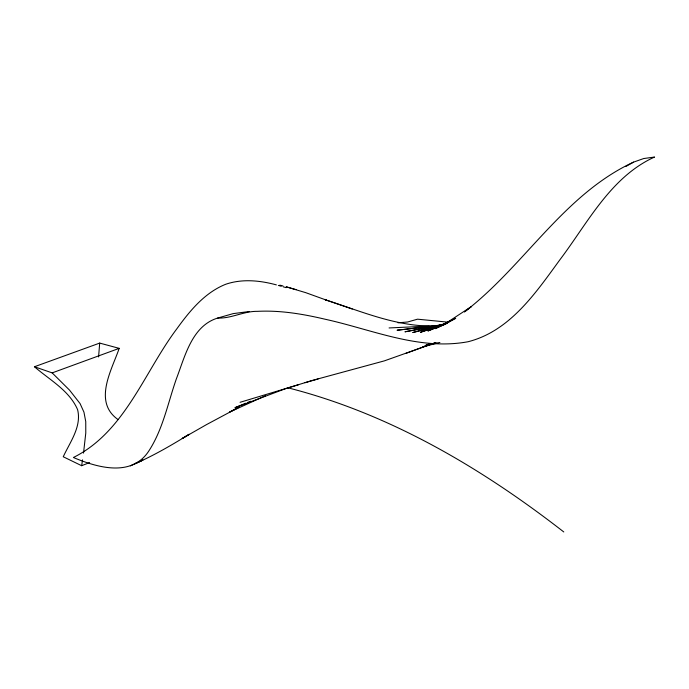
<?xml version="1.0" encoding="UTF-8"?>
<svg xmlns="http://www.w3.org/2000/svg" width="689" height="689" viewBox="0 0 689 689"><rect width="100%" height="100%" fill="white"/><g stroke="black" fill="none" stroke-linecap="round" stroke-linejoin="round"><path stroke-width="1.03" d="M98.579 356.945L99.698 343.088L119.197 348.358C111.661 370.251 92.834 401.799 118.095 419.61M83.524 453.104L85.78 433.045L85.755 421.651L83.955 412.16L80.062 403.565L69.537 390.129L52.175 372.887L34.45 366.746L99.698 343.088M34.45 366.746C49.582 379.897 69.365 390.465 77.607 409.662C81.802 426.655 69.985 442.114 63.25 456.755L81.655 465.712L82.534 459.873M625.75 166.531L633.561 162.122L643.715 158.539L654.55 157.049C610.721 176.909 587.795 222.805 560.14 259.443C535.982 292.498 510.213 331.021 468.132 341.718C419.317 350.847 371.914 329.463 325.105 319.231C303.005 314.02 280.363 310.179 257.574 311.342C243.768 311.075 231.332 318.654 217.646 318.06C191.878 326 184.996 356.402 176.418 378.7C167.789 403.229 162.94 429.764 148.342 451.717C130.91 477.382 96.899 467.426 73.396 457.496C124.89 431.908 144.225 372.129 176.935 328.679C189.845 310.825 204.659 292.696 225.682 284.273C242.097 278.649 259.917 280.406 276.375 284.884M238.291 407.604L206.536 424.596L182.206 438.488L189.208 434.285C171.742 445.068 153.94 455.481 135.096 463.688L142.89 460.054L130.324 465.876M455.722 318.396L442.622 325.432L471.371 306.571L464.438 311.928C524.243 266.195 563.533 194.505 633.561 162.122M239.126 406.984L229.678 412.022L265.498 395.71M455.308 318.223L435.319 328.644L446.024 323.718M450.606 321.083L427.938 330.978L442.717 325.242M245.749 403.246L234.966 407.681L285.711 388.613L311.617 380.629L384.35 360.872L435.853 342.579L422.934 346.791L439.883 342.493L426.138 344.715L435.017 343.449M247.704 402.436L250.641 401.231M81.655 465.712L89.604 462.577M405.726 353.457L427.688 345.301M52.175 372.887L119.197 348.358M448.401 322.435L420.419 332.305L439.892 326.069M304.943 382.722L318.085 378.984M298.587 384.695L240.082 402.298M217.646 318.06L233.192 313.624L249.246 311.506M446.946 323.262L412.754 332.546L438.712 326.009M445.921 323.89L404.951 331.805L443.905 324.683L397.053 330.229L436.559 325.716L389.078 327.947M398.044 322.814L407.552 322.004L417.534 319.179L448.539 322.211M429.161 326.061C392.997 325.346 359.176 310.593 325.199 299.758L352.26 309.017M279.812 285.143L282.981 285.944M287.442 387.692C389.302 413.46 481.43 467.909 563.783 531.951M296.098 289.647L286.176 286.813L305.761 292.67L326.465 300.154M278.339 285.435L281.276 286.271M283.231 286.822L286.168 287.657"/></g></svg>
